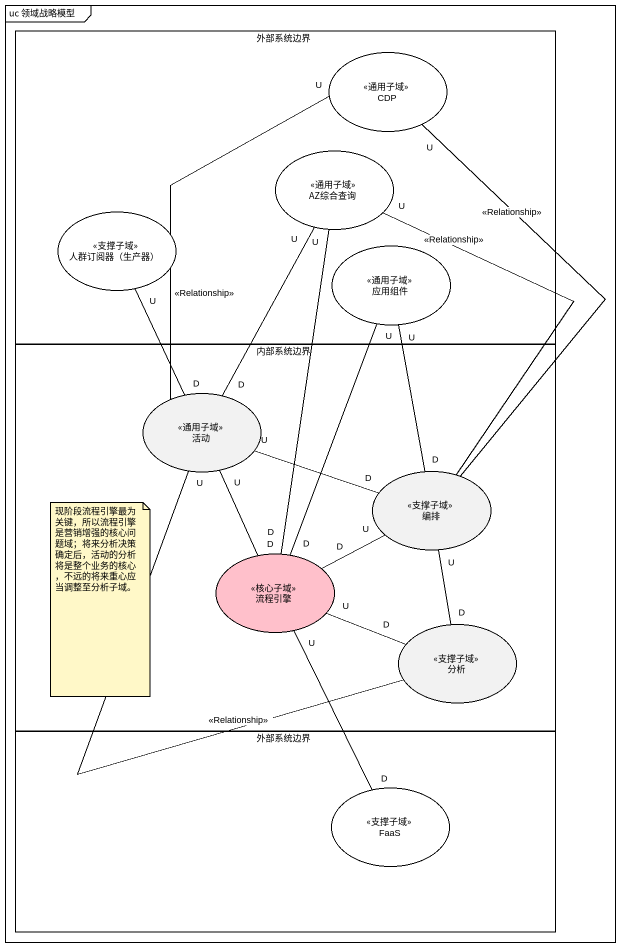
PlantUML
@startuml
mainframe uc 领域战略模型
rectangle 外部系统边界 {
  usecase CDP <<通用子域>> #FFFFFF
  usecase AZ综合查询 <<通用子域>> #FFFFFF
  usecase "人群订阅器（生产器）" as 人群订阅器_生产器 <<支撑子域>> #FFFFFF
  usecase 应用组件 <<通用子域>> #FFFFFF
}
rectangle 内部系统边界 {
  usecase 活动 <<通用子域>>
  usecase 编排 <<支撑子域>>
  usecase 流程引擎 <<核心子域>> #FFC0CB
  usecase 分析 <<支撑子域>>
}
rectangle "外部系统边界" as 外部系统边界_2 {
  usecase FaaS <<支撑子域>> #FFFFFF
}
CDP "U" -- 活动 : <<Relationship>>
CDP "U" -- 编排 : <<Relationship>>
AZ综合查询 "U" -- "D" 活动
AZ综合查询 "U" -- 编排 : <<Relationship>>
AZ综合查询 "U" -- "D" 流程引擎
人群订阅器_生产器 "U" -- "D" 活动
应用组件 "U" -- "D" 编排
应用组件 "U" -- "D" 流程引擎
活动 "U" -right- "D" 编排
活动 "U" -- "D" 流程引擎
活动 "U" -- 分析 : <<Relationship>>
编排 "U" -left- "D" 流程引擎
编排 "U" -- "D" 分析
流程引擎 "U" -right- "D" 分析
流程引擎 "U" -- "D" FaaS
note as N1
  现阶段流程引擎最为关键，所以流程引擎是营销增强的核心问题域；将来分析决策确定后，活动的分析将是整个业务的核心，不远的将来重心应当调整至分析子域。
end note
@enduml
